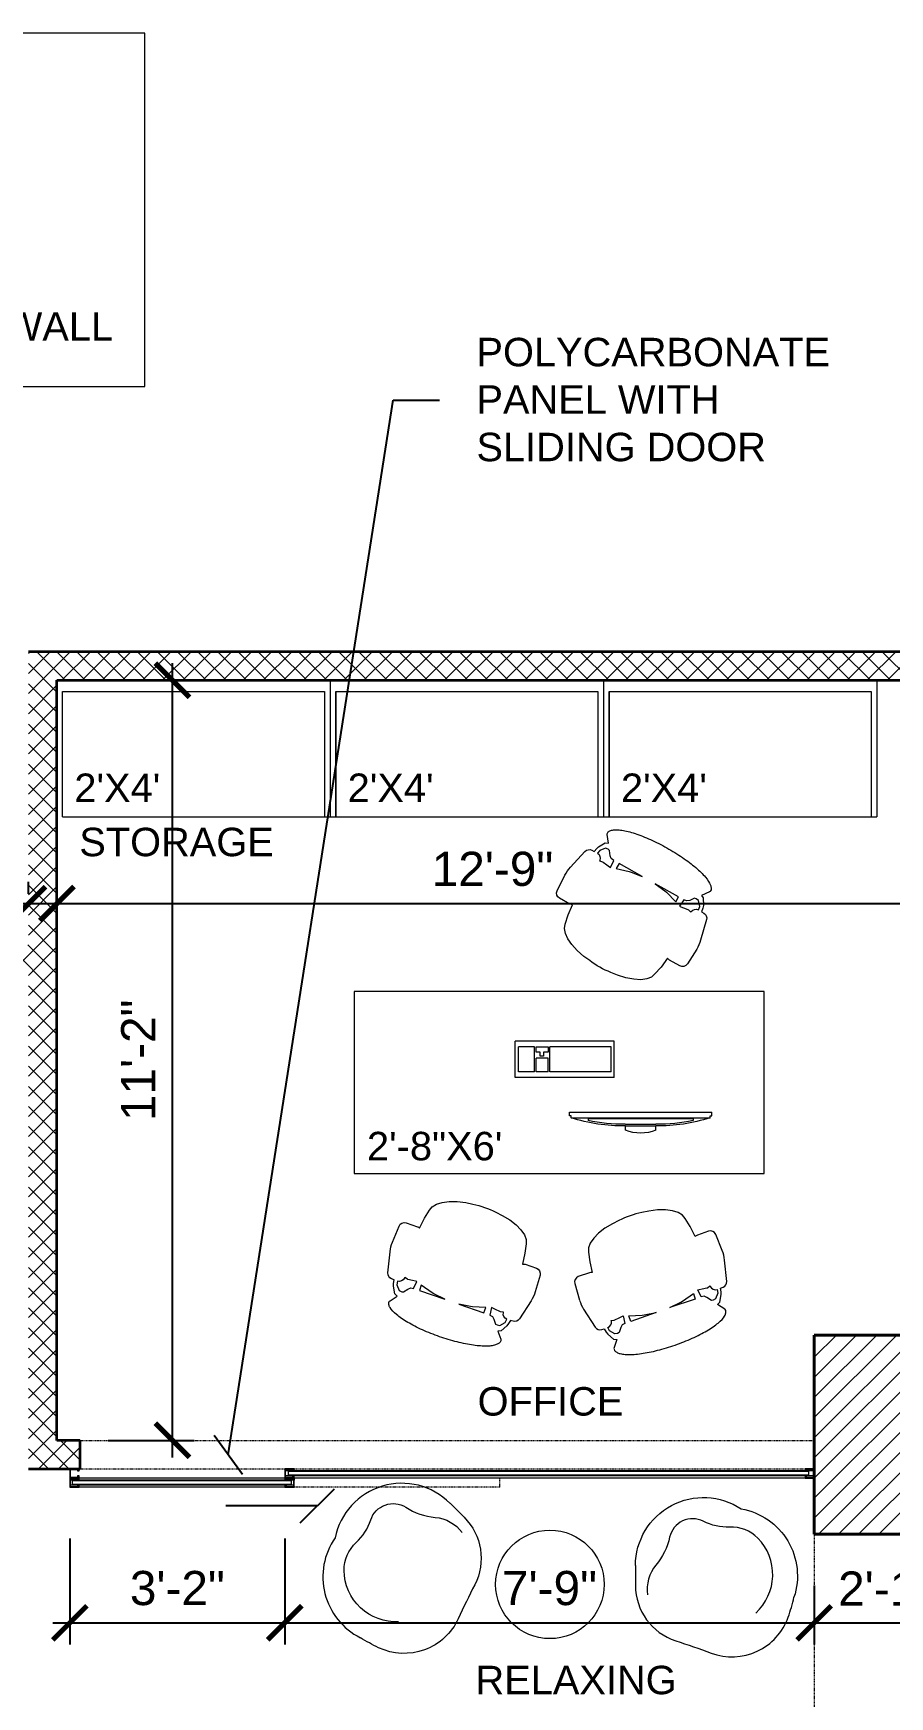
# Model space of a CAD drawing. Extents: x 65572 to 67208, y 30718 to 33598.
# Drawn here: x 66133.5 to 66283.9, y 32257.4 to 32549.6 of the extents above; entities that cross this region are included whole.
import ezdxf

# ---------------------------------------------------------------- set-up
doc = ezdxf.new("R2010")
doc.units = 0
doc.header["$LTSCALE"] = 0.5
doc.header["$MEASUREMENT"] = 0
doc.linetypes.add('HIDDEN', pattern=[0.375, 0.25, -0.125])
doc.layers.get('0').update_dxf_attribs({"linetype": 'CONTINUOUS'})
doc.layers.get('DEFPOINTS').update_dxf_attribs({"linetype": 'CONTINUOUS', "lineweight": 5})
for name, color, linetype, lineweight in [('Annotations', 40, 'CONTINUOUS', 5), ('Framing', 142, 'CONTINUOUS', 13), ('Hatches', 8, 'CONTINUOUS', 5), ('Layout', 154, 'CONTINUOUS', 5), ('Projections', 151, 'HIDDEN', 5), ('Structure', 7, 'CONTINUOUS', 40), ('Viewed', 150, 'CONTINUOUS', 9), ('Walls', 7, 'CONTINUOUS', 35)]:
    doc.layers.add(name, color=color, linetype=linetype, lineweight=lineweight)
doc.styles.get("Standard").update_dxf_attribs({"font": 'arial.ttf'})
doc.dimstyles.new('ARCH', dxfattribs={"dimscale": 96, "dimtxt": 0.0625, "dimasz": 0.0625, "dimexe": 0.04, "dimexo": 0.09375, "dimgap": 0.03125, "dimtad": 1, "dimdec": 0, "dimrnd": 0.0625, "dimzin": 3, "dimdsep": 46, "dimlunit": 4, "dimtxsty": 'Standard', "dimblk1": 'ARCHTICK', "dimblk2": 'ARCHTICK', "dimsah": 1, "dimcen": 0, "dimdle": 0.03125, "dimclrd": 256, "dimclre": 256, "dimclrt": 256, "dimazin": 0, "dimtfac": 1, "dimtdec": 0, "dimtmove": 2, "dimatfit": 3, "dimldrblk": 'OBLIQUE', "dimfxl": 0.3, "dimfxlon": 1, "dimfrac": 2, "dimarcsym": 0})

# ---------------------------------------------------------------- blocks, each defined once
blk = doc.blocks.new('keyboard')
at = {"color": 0}
for p, q in [((8.72, 0), (-8.72, 0)), ((-8.72, -6.4), (-8.72, 0)), ((8.72, -6.4), (8.72, 0)), ((-5.33, -1), (-8.15, -1)), ((-8.15, -5.4), (-8.15, -1)), ((-5.33, -5.4), (-5.33, -1)), ((-5.03, -1.92), (-5.03, -1)), ((-5.03, -1), (-2.93, -1)), ((-4.3, -1.92), (-5.03, -1.92)), ((-4.3, -2.63), (-4.3, -1.92)), ((-3.71, -2.63), (-4.3, -2.63)), ((-2.93, -1.92), (-3.71, -1.92)), ((-3.71, -1.92), (-3.71, -2.63)), ((-2.93, -1), (-2.93, -1.92)), ((8.22, -1), (-2.62, -1)), ((-2.62, -5.4), (-2.62, -1)), ((8.22, -5.4), (8.22, -1)), ((-5.33, -5.4), (-8.15, -5.4)), ((-2.92, -3.01), (-5.03, -3.01)), ((-5.03, -5.4), (-5.03, -3.01)), ((-2.92, -5.4), (-5.03, -5.4)), ((-2.92, -5.4), (-2.92, -3.01)), ((8.22, -5.4), (-2.62, -5.4)), ((8.72, -6.4), (-8.72, -6.4))]:
    blk.add_line(p, q, dxfattribs=at)
blk = doc.blocks.new('opouf')
at = {"color": 0, "linetype": 'ByBlock', "lineweight": -2}
for points in [[(-13.24, -1.97), (-13.24, 1.53, -0.325424), (-6.17, 11.24, 0.010362), (0.08, 13.4, -0.41691), (13.58, 7.11, -0.030344), (14.6, 3.6, -0.031623)], [(7.88, 6.37, -0.425867), (8.26, -6.77, -0.211513), (3.29, -8.74, 0.12818), (-1.32, -9.74, -0.489828), (-7.23, -6.96, 0.118833), (-9.63, -2.06, -0.210657), (-11.12, 3.18)]]:
    blk.add_lwpolyline(points, format="xyb", dxfattribs=at)
for centre, start, end in [((3.26, -0.16), 279.9956, 18.3369), ((-1.28, -1.97), 180, 303.6073)]:
    blk.add_arc(centre, 11.95, start, end, dxfattribs=at)
blk = doc.blocks.new('_ArchTick')
at = {"const_width": 0.15}
blk.add_lwpolyline([(-0.5, -0.5), (0.5, 0.5)], dxfattribs=at)
blk = doc.blocks.new('*D11')
at = {"layer": 'Annotations', "linetype": 'ByBlock', "lineweight": -2}
for p, q in [((66064.44, 32393.47), (66064.44, 32400.57)), ((66132.62, 32398.47), (66132.62, 32400.57)), ((66061.44, 32396.73), (66135.62, 32396.73))]:
    blk.add_line(p, q, dxfattribs=at)
at = {"layer": 'DEFPOINTS', "color": 0}
for p in [(66132.62, 32396.73), (66132.62, 32389.47), (66064.44, 32384.47)]:
    blk.add_point(p, dxfattribs=at)
at = {"layer": 'Annotations', "lineweight": -2, "xscale": 6, "yscale": 6, "zscale": 6}
for p, rotation in [((66064.44, 32396.73), 179.9999999970807), ((66132.62, 32396.73), 359.9999999970807)]:
    blk.add_blockref('_ArchTick', p, dxfattribs=dict(at, rotation=rotation))
at = {"layer": 'Annotations', "insert": (66098.53, 32402.8), "char_height": 6, "attachment_point": 5, "rotation": 360}
blk.add_mtext('5\'-8"', dxfattribs=at)
blk = doc.blocks.new('_Oblique')
at = {"lineweight": -2}
blk.add_line((-0.5, -0.5), (0.5, 0.5), dxfattribs=at)
blk = doc.blocks.new('*D13')
at = {"layer": 'Annotations', "linetype": 'ByBlock', "lineweight": -2}
for p, q in [((66139.89, 32285.22), (66139.89, 32266.59)), ((66177.64, 32285.22), (66177.64, 32266.59)), ((66136.89, 32270.43), (66180.64, 32270.43))]:
    blk.add_line(p, q, dxfattribs=at)
at = {"layer": 'DEFPOINTS', "color": 0}
for p in [(66139.89, 32294.22), (66177.64, 32294.22), (66177.64, 32270.43)]:
    blk.add_point(p, dxfattribs=at)
at = {"layer": 'Annotations', "lineweight": -2, "xscale": 6, "yscale": 6, "zscale": 6}
for p, rotation in [((66139.89, 32270.43), 179.9999999970791), ((66177.64, 32270.43), 359.9999999970791)]:
    blk.add_blockref('_ArchTick', p, dxfattribs=dict(at, rotation=rotation))
at = {"layer": 'Annotations', "insert": (66158.77, 32276.49), "char_height": 6, "attachment_point": 5, "rotation": 360}
blk.add_mtext('3\'-2"', dxfattribs=at)
blk = doc.blocks.new('*D14')
at = {"layer": 'Annotations', "linetype": 'ByBlock', "lineweight": -2}
for p, q in [((66177.64, 32285.22), (66177.64, 32266.59)), ((66270.62, 32276.97), (66270.62, 32266.59)), ((66174.64, 32270.43), (66273.62, 32270.43))]:
    blk.add_line(p, q, dxfattribs=at)
at = {"layer": 'DEFPOINTS', "color": 0}
for p in [(66177.64, 32294.22), (66270.62, 32285.97), (66270.62, 32270.43)]:
    blk.add_point(p, dxfattribs=at)
at = {"layer": 'Annotations', "lineweight": -2, "xscale": 6, "yscale": 6, "zscale": 6}
for p, rotation in [((66177.64, 32270.43), 179.9999999970812), ((66270.62, 32270.43), 359.9999999970812)]:
    blk.add_blockref('_ArchTick', p, dxfattribs=dict(at, rotation=rotation))
at = {"layer": 'Annotations', "insert": (66224.13, 32276.49), "char_height": 6, "attachment_point": 5, "rotation": 360}
blk.add_mtext('7\'-9"', dxfattribs=at)
blk = doc.blocks.new('*D22')
at = {"layer": 'Annotations', "linetype": 'ByBlock', "lineweight": -2}
for p, q in [((66270.62, 32276.97), (66270.62, 32266.59)), ((66295.7, 32276.91), (66295.7, 32266.59)), ((66267.62, 32270.43), (66298.7, 32270.43))]:
    blk.add_line(p, q, dxfattribs=at)
at = {"layer": 'DEFPOINTS', "color": 0}
for p in [(66270.62, 32285.97), (66295.7, 32285.91), (66295.7, 32270.43)]:
    blk.add_point(p, dxfattribs=at)
at = {"layer": 'Annotations', "lineweight": -2, "xscale": 6, "yscale": 6, "zscale": 6}
for p, rotation in [((66270.62, 32270.43), 179.9999999970825), ((66295.7, 32270.43), 359.9999999970824)]:
    blk.add_blockref('_ArchTick', p, dxfattribs=dict(at, rotation=rotation))
at = {"layer": 'Annotations', "insert": (66283.16, 32276.44), "char_height": 6, "attachment_point": 5, "rotation": 360}
blk.add_mtext('2\'-1"', dxfattribs=at)
blk = doc.blocks.new('herman miller')
at = {"color": 0, "linetype": 'ByBlock', "lineweight": -2}
for p, q in [((2101.5, 3339.3), (2071.3, 3321.9)), ((2112.6, 3342.5), (2101.5, 3339.3)), ((2129.3, 3345.9), (2112.6, 3342.5)), ((2129.6, 3357.8), (2129.3, 3345.9)), ((2242.1, 3404.1), (2149.1, 3382)), ((2363.1, 3404.1), (2285.3, 3408.1)), ((2387.2, 3325.9), (2387.2, 3378.7)), ((2065.7, 3309.2), (2035.3, 3332.5)), ((2071.3, 3321.9), (2065.7, 3309.2)), ((2090.4, 3296.5), (2092, 3309.2)), ((2091.8, 3289.1), (2090.4, 3296.5)), ((2110.8, 3274.6), (2091.8, 3289.1)), ((2092, 3309.2), (2112.6, 3326.6)), ((2119.7, 3264.2), (2110.8, 3274.6)), ((2112.6, 3326.6), (2129, 3329.2)), ((2154.3, 3304.5), (2150.9, 3290.9)), ((2150.9, 3290.9), (2150.9, 3287.9)), ((2150.9, 3287.9), (2153.9, 3267.1)), ((2153.9, 3267.1), (2155.4, 3253.8)), ((2433.1, 3308.7), (2384.4, 3314.1)), ((2475.2, 3299.5), (2433.1, 3308.7)), ((2493.2, 3293.2), (2475.2, 3299.5)), ((2510.4, 3279), (2493.2, 3293.2)), ((2526.2, 3257.4), (2510.4, 3279)), ((2121.2, 3250.8), (2119.7, 3264.2)), ((2155.4, 3247.7), (2121.2, 3250.8)), ((2121.3, 3222.5), (2147.2, 3224)), ((2121.8, 3104), (2121.3, 3222.5)), ((2147.2, 3224), (2130.1, 3166.2)), ((2155.4, 3253.8), (2155.4, 3247.7)), ((2540, 3229.2), (2526.2, 3257.4)), ((2551.3, 3195.4), (2540, 3229.2)), ((2559.7, 3157.1), (2551.3, 3195.4)), ((2128.6, 3157.2), (2121.8, 3104)), ((2130.1, 3166.2), (2128.6, 3157.2)), ((2563.7, 3125.2), (2559.7, 3157.1)), ((2121.3, 2919.7), (2121.8, 3038.2)), ((2121.8, 3038.2), (2128.6, 2985)), ((2128.6, 2985), (2130.1, 2976.1)), ((2130.1, 2976.1), (2147.2, 2918.2)), ((2551.3, 2946.9), (2559.7, 2985.2)), ((2559.7, 2985.2), (2563.7, 3017)), ((2121.2, 2891.4), (2155.4, 2894.5)), ((2147.2, 2918.2), (2121.3, 2919.7)), ((2155.4, 2894.5), (2155.4, 2888.4)), ((2526.2, 2884.8), (2540, 2913)), ((2540, 2913), (2551.3, 2946.9)), ((2035.3, 2809.7), (2065.7, 2833)), ((2065.7, 2833), (2071.3, 2820.3)), ((2071.3, 2820.3), (2101.5, 2802.9)), ((2090.4, 2845.7), (2091.8, 2853.1)), ((2092, 2833), (2090.4, 2845.7)), ((2091.8, 2853.1), (2110.8, 2867.7)), ((2112.6, 2815.6), (2092, 2833)), ((2110.8, 2867.7), (2119.7, 2878)), ((2119.7, 2878), (2121.2, 2891.4)), ((2153.9, 2875.1), (2150.9, 2854.3)), ((2150.9, 2854.3), (2150.9, 2851.3)), ((2150.9, 2851.3), (2154.3, 2837.7)), ((2155.4, 2888.4), (2153.9, 2875.1)), ((2384.4, 2828.1), (2433.1, 2833.5)), ((2433.1, 2833.5), (2475.2, 2842.7)), ((2475.2, 2842.7), (2493.2, 2849)), ((2493.2, 2849), (2510.4, 2863.2)), ((2510.4, 2863.2), (2526.2, 2884.8)), ((2101.5, 2802.9), (2112.6, 2799.7)), ((2129, 2813.1), (2112.6, 2815.6)), ((2112.6, 2799.7), (2129.3, 2796.4)), ((2129.3, 2796.4), (2129.6, 2784.4)), ((2149.1, 2760.2), (2242.1, 2738.1)), ((2387.2, 2763.5), (2387.2, 2816.3)), ((2285.3, 2734.1), (2363.1, 2738.1))]:
    blk.add_line(p, q, dxfattribs=at)
for centre, radius, start, end in [((2155, 3357.3), 25.4, 103.3925, 178.69805), ((2277.4, 3255.9), 152.4, 87.06433, 103.3925), ((2361.8, 3378.7), 25.4, 0, 87.06433), ((2028.4, 3323.5), 11.4, 52.48089, 89.37752), ((2154.4, 3329.9), 25.4, 181.63603, 262.725), ((2154.4, 3329.9), 25.4, 262.725, 269.79801), ((2361.8, 3325.9), 25.4, 332.48616, 0), ((2135.3, 3071.1), 431.8, 352.80044, 7.19956), ((2154.4, 2812.3), 25.4, 97.275, 178.36397), ((2154.4, 2812.3), 25.4, 90.20199, 97.275), ((2361.8, 2816.3), 25.4, 0, 27.51384), ((2028.4, 2818.8), 11.4, 270.62248, 307.51911), ((2155, 2785), 25.4, 181.30195, 256.6075), ((2361.8, 2763.5), 25.4, 272.93567, 0), ((2277.4, 2886.3), 152.4, 256.6075, 272.93567)]:
    blk.add_arc(centre, radius, start, end, dxfattribs=at)
blk.add_open_spline([(2028.5, 3334.9), (2024.7, 3334.9), (2017.2, 3332.7), (2006.2, 3323), (1995.7, 3307.1), (1986, 3285.4), (1977.4, 3258.4), (1970, 3226.8), (1964.1, 3191.4), (1958.3, 3140.2), (1956, 3084.9), (1957.1, 3029.7), (1960.7, 2975.8), (1969.3, 2913.5), (1985.5, 2854.2), (2002.5, 2822.4), (2017.2, 2809.5), (2024.7, 2807.3), (2028.5, 2807.3)], degree=3, knots=[0, 0, 0, 0, 0.05, 0.1, 0.15, 0.2, 0.25, 0.3, 0.35, 0.4, 0.5, 0.55, 0.6, 0.7, 0.8, 0.9, 0.95, 1, 1, 1, 1], dxfattribs=at)
blk = doc.blocks.new('*D62')
at = {"layer": 'Annotations', "linetype": 'ByBlock', "lineweight": -2}
for p, q in [((66157.91, 32299.47), (66157.91, 32438.97)), ((66146.62, 32435.97), (66161.75, 32435.97)), ((66146.62, 32302.47), (66161.75, 32302.47))]:
    blk.add_line(p, q, dxfattribs=at)
at = {"layer": 'DEFPOINTS', "color": 0}
for p in [(66137.62, 32435.97), (66157.91, 32435.97), (66137.62, 32302.47)]:
    blk.add_point(p, dxfattribs=at)
at = {"layer": 'Annotations', "lineweight": -2, "xscale": 6, "yscale": 6, "zscale": 6}
for p, rotation in [((66157.91, 32435.97), 90), ((66157.91, 32302.47), 270)]:
    blk.add_blockref('_ArchTick', p, dxfattribs=dict(at, rotation=rotation))
at = {"layer": 'Annotations', "insert": (66151.89, 32369.22), "char_height": 6, "attachment_point": 5, "rotation": 90}
blk.add_mtext('11\'-2"', dxfattribs=at)
blk = doc.blocks.new('*D63')
at = {"layer": 'Annotations', "linetype": 'ByBlock', "lineweight": -2}
for p, q in [((66137.62, 32367.93), (66137.62, 32400.57)), ((66290.62, 32367.93), (66290.62, 32400.57)), ((66134.62, 32396.73), (66293.62, 32396.73))]:
    blk.add_line(p, q, dxfattribs=at)
at = {"layer": 'DEFPOINTS', "color": 0}
for p in [(66290.62, 32396.73), (66290.62, 32320.97), (66137.62, 32302.47)]:
    blk.add_point(p, dxfattribs=at)
at = {"layer": 'Annotations', "lineweight": -2, "xscale": 6, "yscale": 6, "zscale": 6, "rotation": 180}
blk.add_blockref('_ArchTick', (66137.62, 32396.73), dxfattribs=at)
at = {"layer": 'Annotations', "lineweight": -2, "xscale": 6, "yscale": 6, "zscale": 6}
blk.add_blockref('_ArchTick', (66290.62, 32396.73), dxfattribs=at)
at = {"layer": 'Annotations', "insert": (66214.12, 32402.8), "char_height": 6, "attachment_point": 5}
blk.add_mtext('12\'-9"', dxfattribs=at)
blk = doc.blocks.new('monitor')
at = {"color": 0, "linetype": 'ByBlock', "lineweight": -2}
for p, q in [((-2.68, 3.17), (-2.68, 2.38)), ((2.68, 3.17), (2.68, 2.38)), ((-12.52, 0.6), (-12.52, 0)), ((-12.52, 0.6), (-12.52, 0)), ((-12.22, 0.6), (-12.52, 0.6)), ((-12.52, 0), (12.52, 0)), ((-12.22, 0.95), (12.22, 0.95)), ((-12.22, 0.95), (-12.22, 0.6)), ((-9.24, 1.1), (-9.24, 1.45)), ((-9.24, 1.1), (-9.24, 1.45)), ((-9.24, 1.1), (9.24, 1.1)), ((-2.68, 2.38), (2.68, 2.38)), ((-2.68, 2.09), (2.68, 2.09)), ((9.24, 1.1), (9.24, 1.45)), ((12.22, 0.95), (12.22, 0.6)), ((12.22, 0.6), (12.52, 0.6)), ((12.52, 0.6), (12.52, 0))]:
    blk.add_line(p, q, dxfattribs=at)
for centre, radius, start, end in [((0, -3.88), 7.54, 69.1704, 110.8296), ((-3.23, -26.48), 28.87, 88.9181, 108.1434), ((-3.23, -26.48), 28.58, 88.9181, 102.1432), ((3.23, -26.48), 28.87, 71.8566, 91.0819), ((3.23, -26.48), 28.58, 77.8568, 91.0819)]:
    blk.add_arc(centre, radius, start, end, dxfattribs=at)

msp = doc.modelspace()

# ---------------------------------------------------------------- hatches: boundary and pattern name
at = {"layer": 'Hatches'}
h = msp.add_hatch(dxfattribs=at)
h.set_pattern_fill('ANSI37', color=256, scale=20, style=0)
h.set_pattern_definition([(45, (63665.679, 30900.0605), (-1.767767, 1.767767), []), (135, (63665.679, 30900.0605), (-1.767767, -1.767767), [])])
h.paths.add_polyline_path([(66290.62, 32440.97), (66132.62, 32440.97), (66132.62, 32389.47), (65921.12, 32389.47), (65921.12, 32384.47), (66132.62, 32384.47), (66132.62, 32297.47), (66141.62, 32297.47), (66141.62, 32302.47), (66137.62, 32302.47), (66137.62, 32435.97), (66295.62, 32435.97), (66295.62, 32528.97), (66523.12, 32528.97), (66523.12, 32533.97), (66295.62, 32533.97), (66295.62, 32534.51), (66290.62, 32534.53)])
h = msp.add_hatch(dxfattribs=at)
h.set_pattern_fill('ANSI31', color=256, scale=20, style=0)
h.set_pattern_definition([(45, (63665.679, 30900.0605), (-1.767767, 1.767767), [])])
h.paths.add_polyline_path([(66270.62, 32320.97), (66295.62, 32320.97), (66295.62, 32285.97), (66270.62, 32285.97)])

# ---------------------------------------------------------------- linework, layer by layer
at = {"color": 0}
for p, q in [((66185.62, 32435.97), (66233.62, 32435.97)), ((66233.62, 32435.97), (66281.62, 32435.97))]:
    msp.add_line(p, q, dxfattribs=at)
at = {"layer": 'Annotations'}
msp.add_lwpolyline([(65928.4, 32549.59), (65928.4, 32487.53), (66153.08, 32487.53), (66153.08, 32549.59)], close=True, dxfattribs=at)
at = {"layer": 'Framing'}
for p, q in [((66139.89, 32297.47), (66139.89, 32295.84)), ((66141.52, 32297.47), (66139.89, 32297.47)), ((66140, 32297.36), (66141.41, 32297.36)), ((66140, 32295.95), (66140, 32297.36)), ((66141.24, 32297.2), (66141.24, 32297.09)), ((66141.41, 32297.2), (66141.24, 32297.2)), ((66141.24, 32297.09), (66141.52, 32297.09)), ((66141.41, 32297.36), (66141.41, 32297.2)), ((66141.52, 32297.09), (66141.52, 32297.47)), ((66177.64, 32297.47), (66177.64, 32297.09)), ((66177.64, 32297.47), (66177.64, 32295.84)), ((66179.27, 32297.47), (66177.64, 32297.47)), ((66177.64, 32297.36), (66177.64, 32295.95)), ((66177.75, 32297.36), (66179.16, 32297.36)), ((66177.75, 32295.95), (66177.75, 32297.36)), ((66178.99, 32297.2), (66178.99, 32297.09)), ((66179.16, 32297.2), (66178.99, 32297.2)), ((66178.99, 32297.09), (66179.27, 32297.09)), ((66179.16, 32297.36), (66179.16, 32297.2)), ((66179.27, 32297.09), (66179.27, 32297.47)), ((66270.62, 32297.47), (66269, 32297.47)), ((66269, 32297.47), (66269, 32297.09)), ((66269, 32297.09), (66269.28, 32297.09)), ((66269.1, 32297.36), (66270.52, 32297.36)), ((66269.1, 32297.2), (66269.1, 32297.36)), ((66269.28, 32297.2), (66269.1, 32297.2)), ((66269.28, 32297.09), (66269.28, 32297.2)), ((66270.52, 32297.09), (66269.28, 32297.09)), ((66270.52, 32297.36), (66270.52, 32295.95)), ((66270.62, 32297.47), (66270.62, 32297.09)), ((66270.62, 32295.84), (66270.62, 32297.47)), ((66270.62, 32297.09), (66270.62, 32296.22)), ((66139.89, 32295.84), (66141.52, 32295.84)), ((66139.89, 32295.84), (66139.89, 32294.22)), ((66141.52, 32295.84), (66139.89, 32295.84)), ((66139.89, 32295.84), (66139.89, 32295.47)), ((66139.89, 32295.47), (66139.89, 32294.59)), ((66139.89, 32294.59), (66139.89, 32294.22)), ((66139.89, 32294.22), (66141.52, 32294.22)), ((66141.41, 32295.95), (66140, 32295.95)), ((66140, 32295.74), (66141.41, 32295.74)), ((66140, 32294.32), (66140, 32295.74)), ((66141.41, 32294.32), (66140, 32294.32)), ((66178.8, 32295.34), (66140.35, 32295.34)), ((66140.35, 32294.72), (66140.35, 32295.34)), ((66178.8, 32294.72), (66140.35, 32294.72)), ((66141.24, 32296.22), (66141.24, 32296.11)), ((66141.52, 32296.22), (66141.24, 32296.22)), ((66141.24, 32296.11), (66141.41, 32296.11)), ((66141.24, 32295.57), (66141.24, 32295.47)), ((66141.41, 32295.57), (66141.24, 32295.57)), ((66141.24, 32295.47), (66141.52, 32295.47)), ((66141.24, 32294.59), (66141.24, 32294.49)), ((66141.52, 32294.59), (66141.24, 32294.59)), ((66141.24, 32294.49), (66141.41, 32294.49)), ((66141.41, 32296.11), (66141.41, 32295.95)), ((66141.41, 32295.74), (66141.41, 32295.57)), ((66141.41, 32294.49), (66141.41, 32294.32)), ((66141.52, 32295.84), (66141.52, 32296.22)), ((66141.52, 32295.47), (66141.52, 32295.84)), ((66141.52, 32294.22), (66141.52, 32294.59)), ((66177.64, 32296.22), (66177.64, 32295.84)), ((66177.64, 32295.84), (66179.27, 32295.84)), ((66179.27, 32295.84), (66177.64, 32295.84)), ((66177.64, 32295.84), (66177.64, 32295.47)), ((66177.64, 32295.47), (66177.92, 32295.47)), ((66177.64, 32294.59), (66177.64, 32294.22)), ((66177.92, 32294.59), (66177.64, 32294.59)), ((66177.64, 32294.22), (66179.27, 32294.22)), ((66179.16, 32295.95), (66177.75, 32295.95)), ((66177.75, 32295.74), (66179.16, 32295.74)), ((66177.75, 32295.57), (66177.75, 32295.74)), ((66177.92, 32295.57), (66177.75, 32295.57)), ((66177.75, 32294.49), (66177.92, 32294.49)), ((66177.75, 32294.32), (66177.75, 32294.49)), ((66179.16, 32294.32), (66177.75, 32294.32)), ((66177.92, 32295.47), (66177.92, 32295.57)), ((66177.92, 32294.49), (66177.92, 32294.59)), ((66269.7, 32296.97), (66178.3, 32296.97)), ((66178.3, 32296.34), (66178.3, 32296.97)), ((66269.7, 32296.34), (66178.3, 32296.34)), ((66178.8, 32294.72), (66178.8, 32295.34)), ((66178.99, 32296.22), (66178.99, 32296.11)), ((66179.27, 32296.22), (66178.99, 32296.22)), ((66178.99, 32296.11), (66179.16, 32296.11)), ((66179.16, 32296.11), (66179.16, 32295.95)), ((66179.16, 32295.74), (66179.16, 32294.32)), ((66179.27, 32295.84), (66179.27, 32296.22)), ((66179.27, 32294.22), (66179.27, 32295.84)), ((66179.27, 32295.84), (66179.27, 32295.47)), ((66269, 32296.22), (66269, 32295.84)), ((66269.28, 32296.22), (66269, 32296.22)), ((66269, 32295.84), (66270.62, 32295.84)), ((66269.1, 32296.11), (66269.28, 32296.11)), ((66269.1, 32295.95), (66269.1, 32296.11)), ((66270.52, 32295.95), (66269.1, 32295.95)), ((66270.52, 32296.22), (66269.28, 32296.22)), ((66269.28, 32296.11), (66269.28, 32296.22)), ((66269.7, 32296.34), (66269.7, 32296.97)), ((66270.62, 32296.22), (66270.62, 32295.84))]:
    msp.add_line(p, q, dxfattribs=at)
at = {"layer": 'Layout', "linetype": 'ByBlock'}
for p, q in [((66185.62, 32435.97), (66185.62, 32411.97)), ((66185.62, 32435.97), (66185.62, 32411.97)), ((66233.62, 32435.97), (66233.62, 32411.97)), ((66281.62, 32435.97), (66281.62, 32411.97)), ((66138.62, 32433.97), (66184.62, 32433.97)), ((66138.62, 32411.97), (66138.62, 32433.97)), ((66138.62, 32433.97), (66184.62, 32433.97)), ((66138.62, 32433.97), (66184.62, 32433.97)), ((66138.62, 32433.97), (66184.62, 32433.97)), ((66184.62, 32433.97), (66184.62, 32411.97)), ((66186.62, 32433.97), (66232.62, 32433.97)), ((66186.62, 32433.97), (66186.62, 32411.97)), ((66186.62, 32411.97), (66186.62, 32433.97)), ((66186.62, 32433.97), (66232.62, 32433.97)), ((66186.62, 32433.97), (66232.62, 32433.97)), ((66186.62, 32433.97), (66232.62, 32433.97)), ((66232.62, 32433.97), (66232.62, 32411.97)), ((66234.62, 32433.97), (66234.62, 32411.97)), ((66234.62, 32411.97), (66234.62, 32433.97)), ((66234.62, 32433.97), (66280.62, 32433.97)), ((66280.62, 32433.97), (66280.62, 32411.97)), ((66138.62, 32411.97), (66184.62, 32411.97)), ((66184.62, 32411.97), (66185.62, 32411.97)), ((66185.62, 32411.97), (66186.62, 32411.97)), ((66186.62, 32411.97), (66232.62, 32411.97)), ((66232.62, 32411.97), (66233.62, 32411.97)), ((66233.62, 32411.97), (66234.62, 32411.97)), ((66234.62, 32411.97), (66280.62, 32411.97)), ((66280.62, 32411.97), (66281.62, 32411.97)), ((66261.84, 32381.32), (66189.84, 32381.32)), ((66189.84, 32381.32), (66189.84, 32349.32)), ((66261.84, 32349.32), (66261.84, 32381.32)), ((66189.84, 32349.32), (66261.84, 32349.32))]:
    msp.add_line(p, q, dxfattribs=at)
msp.add_circle((66224.2, 32277.17), 9.53, dxfattribs=at)
at = {"layer": 'Projections'}
for p, q in [((66141.62, 32302.47), (66270.62, 32302.47)), ((66141.62, 32297.47), (66270.62, 32297.47)), ((66215.39, 32294.22), (66179.27, 32294.22)), ((66215.39, 32294.22), (66215.39, 32295.84)), ((66270.62, 32285.97), (66270.62, 32188.52))]:
    msp.add_line(p, q, dxfattribs=at)
at = {"layer": 'Structure'}
for p, q in [((66295.62, 32320.97), (66270.62, 32320.97)), ((66270.62, 32320.97), (66270.62, 32285.97)), ((66295.62, 32285.97), (66270.62, 32285.97))]:
    msp.add_line(p, q, dxfattribs=at)
at = {"layer": 'Viewed'}
for p, q in [((66269, 32297.09), (66177.75, 32297.09)), ((66141.24, 32294.59), (66139.89, 32294.59)), ((66179.16, 32295.47), (66140, 32295.47)), ((66177.64, 32295.84), (66141.52, 32295.84)), ((66177.64, 32295.84), (66141.52, 32295.84)), ((66177.64, 32295.84), (66141.52, 32295.84)), ((66179.16, 32294.59), (66141.52, 32294.59)), ((66177.64, 32294.22), (66141.52, 32294.22)), ((66178.99, 32296.22), (66177.75, 32296.22)), ((66269, 32296.22), (66179.27, 32296.22)), ((66270.62, 32295.84), (66179.27, 32295.84))]:
    msp.add_line(p, q, dxfattribs=at)
at = {"layer": 'Walls'}
for p, q in [((66290.62, 32440.97), (66132.62, 32440.97)), ((66137.62, 32435.97), (66185.62, 32435.97)), ((66137.62, 32435.97), (66295.62, 32435.97)), ((66137.62, 32384.47), (66137.62, 32435.97)), ((66137.62, 32302.47), (66137.62, 32384.47)), ((66141.62, 32302.47), (66137.62, 32302.47)), ((66141.62, 32302.47), (66141.62, 32297.47)), ((66141.7, 32302.41), (66141.62, 32302.41)), ((66132.62, 32297.47), (66141.62, 32297.47))]:
    msp.add_line(p, q, dxfattribs=at)

# ---------------------------------------------------------------- block references
at = {"layer": 'Layout', "zscale": 0.03937007874015746}
for p, xscale, yscale, rotation in [((66387.88, 32414.52), -0.0393700787401574, 0.03937007874015745, 60.6979831634229), ((66065.29, 32287.72), -0.03937007874015741, 0.03937007874015746, 250.7892360365104), ((66385.72, 32286.25), 0.03937007874015741, 0.03937007874015746, 109.2107639634896)]:
    msp.add_blockref('herman miller', p, dxfattribs=dict(at, xscale=xscale, yscale=yscale, rotation=rotation))
at = {"layer": 'Layout', "linetype": 'ByBlock', "xscale": 0.9958471760944225, "yscale": 0.9958471760944225, "zscale": 0.9958471760944225}
msp.add_blockref('keyboard', (66226.79, 32372.57), dxfattribs=at)
at = {"layer": 'Layout', "xscale": -1, "rotation": 180.0000000000023}
msp.add_blockref('monitor', (66240.13, 32360.09), dxfattribs=at)
at = {"layer": 'Layout', "linetype": 'ByBlock', "rotation": 225.0163189341959}
msp.add_blockref('opouf', (66198.69, 32280.68), dxfattribs=at)
at = {"layer": 'Layout', "linetype": 'ByBlock', "xscale": -1, "rotation": 180}
msp.add_blockref('opouf', (66252.46, 32278.51), dxfattribs=at)

# ---------------------------------------------------------------- texts
at = {"layer": 'Annotations', "char_height": 5, "attachment_point": 1}
for s, insert, width in [('{\\LGENERAL NOTES\\P\\l• RE-PAINT ENTIRE SUITE (COLOR T.B.D.)\\P• THE FOLLOWING, BY TENANT\\P   ○ ALL APPLIANCES AND FURNITURE\\P   ○ SIGNAGE FEATURE WALL\\P   ○ WHITE BOARD (GLASS/POLYCARBONATE) FEATURE WALL}', (65936.81, 32542.28), 237.2983), ('{POLYCARBONATE PANEL WITH SLIDING DOOR}', (66211.3, 32496.1), 62.364), ("2'X4'", (66140.68, 32419.58), 60.9989), ("2'X4'", (66188.68, 32419.58), 60.9989), ("2'X4'", (66236.68, 32419.58), 60.9989), ('STORAGE', (66141.55, 32410.06), 60.9989), ('2\'-8"X6\'', (66192.07, 32356.65), 60.9989), ('OFFICE', (66211.5, 32311.82), 60.9989), ('RELAXING', (66211.13, 32262.88), 60.9989)]:
    msp.add_mtext(s, dxfattribs=dict(at, insert=insert, width=width))

# ---------------------------------------------------------------- dimensions: what is measured, and where the dimension line sits
at = {"layer": 'Annotations', "linetype": 'ByBlock'}
for base, p1, p2, angle, picture, middle in [((66157.90686785, 32435.96803522), (66137.62250369, 32302.46803522), (66137.62250369, 32435.96803522), 90, '*D62', (66151.89486785, 32369.21803522)), ((66132.62, 32396.73), (66064.44, 32384.47), (66132.62, 32389.47), 360, '*D11', (66098.53, 32402.8)), ((66177.64, 32270.43), (66139.89, 32294.22), (66177.64, 32294.22), 360, '*D13', (66158.77, 32276.49)), ((66270.62, 32270.43), (66177.64, 32294.22), (66270.62, 32285.97), 360, '*D14', (66224.13, 32276.49)), ((66295.7, 32270.43), (66270.62, 32285.97), (66295.7, 32285.91), 360, '*D22', (66283.16, 32276.44))]:
    dim = msp.add_linear_dim(base=base, p1=p1, p2=p2, angle=angle, dimstyle='ARCH', dxfattribs=at)
    dim.commit()
    dim.dimension.update_dxf_attribs({"geometry": picture, "text_midpoint": middle})
dim = msp.add_linear_dim(base=(66290.62, 32396.73), p1=(66137.62, 32302.47), p2=(66290.62, 32320.97), dimstyle='ARCH', dxfattribs=at)
dim.commit()
dim.dimension.update_dxf_attribs({"geometry": '*D63', "text_midpoint": (66214.12, 32402.8)})

# ---------------------------------------------------------------- leaders
for points in [[(66167.71, 32299.95), (66196.67, 32485.15), (66204.8, 32485.15)], [(66052.51, 32302.55), (66218.71, 32123.55), (66241.94, 32123.55)], [(66183.36, 32290.96), (66167.31, 32290.96)]]:
    msp.add_leader(points, dimstyle='ARCH', dxfattribs=at)

doc.saveas('drawing.dxf')
